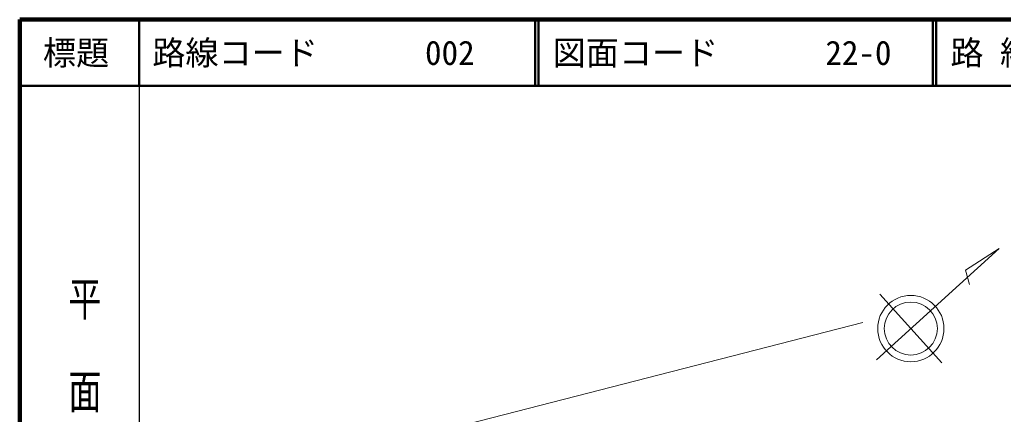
# Model space of a CAD drawing. Units: millimetres, scale not verified. Extents: x 40000 to 680000, y 20000 to 380000.
# Drawn here: x 40000 to 188364, y 320452 to 380000 of the extents above; entities that cross this region are included whole.
import ezdxf
from ezdxf.enums import TextEntityAlignment as Align

# ---------------------------------------------------------------- set-up
doc = ezdxf.new("R2010")
doc.units = ezdxf.units.MM
doc.header["$LTSCALE"] = 1000
for name, color, linetype, lineweight in [('M-TTL', 2, 'Continuous', 140), ('M-TTL-BAND', 7, 'Continuous', 25), ('M-TTL-LINE', 7, 'Continuous', 50), ('S-BGD', 1, 'Continuous', 13), ('S-BGD-HTXT', 6, 'Continuous', 13)]:
    doc.layers.add(name, color=color, linetype=linetype, lineweight=lineweight)
doc.layers.add('M-TTL-TXT', color=7, linetype='Continuous')
doc.styles.add('@ＭＳ ゴシック', font='')
doc.styles.add('ＭＳ ゴシック', font='')
doc.styles.get('@ＭＳ ゴシック').set_extended_font_data('@MS Gothic')
doc.styles.get('ＭＳ ゴシック').set_extended_font_data('MS Gothic')

msp = doc.modelspace()

# ---------------------------------------------------------------- linework, layer by layer
at = {"layer": 'M-TTL'}
for p, q in [((40000, 380000), (40000, 20000)), ((680000, 380000), (40000, 380000))]:
    msp.add_line(p, q, dxfattribs=at)
at = {"layer": 'M-TTL-BAND'}
msp.add_line((58000, 370000), (58000, 20000), dxfattribs=at)
at = {"layer": 'M-TTL-LINE'}
for p, q in [((58000, 380000), (58000, 370000)), ((117750, 380000), (117750, 370000)), ((118250, 380000), (118250, 370000)), ((177750, 380000), (177750, 370000)), ((178250, 380000), (178250, 370000)), ((40000, 370000), (680000, 370000))]:
    msp.add_line(p, q, dxfattribs=at)
at = {"layer": 'S-BGD'}
for p, q in [((187754, 345477), (169224, 328695)), ((187754, 345477), (182635, 342190)), ((182635, 342190), (183237, 340036)), ((179111, 328205), (169713, 338582))]:
    msp.add_line(p, q, dxfattribs=at)
for radius in [5000, 4000]:
    msp.add_circle((174412, 333394), radius, dxfattribs=at)
at = {"layer": 'S-BGD-HTXT'}
msp.add_line((167170, 334291), (66520, 308485), dxfattribs=at)

# ---------------------------------------------------------------- texts
at = {"layer": 'M-TTL-BAND', "style": '@ＭＳ ゴシック', "width": 1.4}
msp.add_text('平  面  図', height=3666, rotation=270, dxfattribs=at).set_placement((49777, 306475), align=Align.MIDDLE_RIGHT)
at = {"layer": 'M-TTL-TXT', "style": 'ＭＳ ゴシック'}
msp.add_text('標題', height=3666, dxfattribs=at).set_placement((48500, 375000), align=Align.MIDDLE_CENTER)
for s, p in [('路線コード', (60000, 375000)), ('図面コード', (120380, 375000)), ('路 線 名', (180380, 375000)), ('002', (101142, 375000)), ('22-0', (161521, 375000))]:
    msp.add_text(s, height=3666, dxfattribs=at).set_placement(p, align=Align.MIDDLE_LEFT)

doc.saveas('drawing.dxf')
